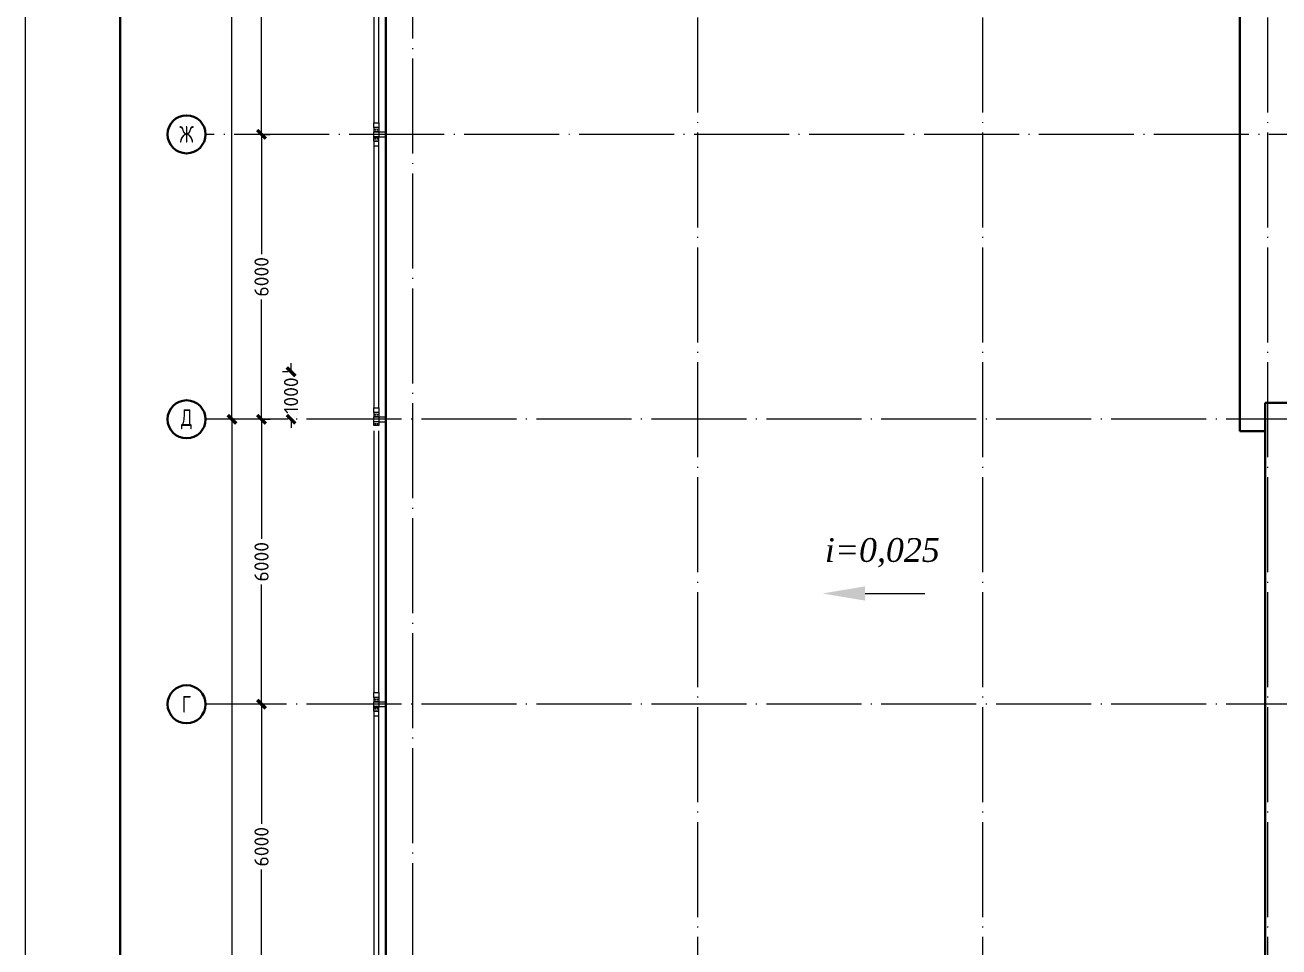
# Model space of a CAD drawing. Extents: x -965262 to 1142518, y -357520 to 71675.
# Drawn here: x -474562 to -448167, y -210462 to -191051 of the extents above; entities that cross this region are included whole.
import ezdxf

# ---------------------------------------------------------------- set-up
doc = ezdxf.new("R2010")
doc.units = 0
doc.header["$LTSCALE"] = 10
doc.linetypes.add('DOTE', pattern=[2.42, 2, -0.2, 0.02, -0.2])
doc.layers.get('0').update_dxf_attribs({"linetype": 'CONTINUOUS', "lineweight": 30})
doc.layers.get('Defpoints').update_dxf_attribs({"linetype": 'CONTINUOUS'})
doc.layers.add('DOTE', color=7, linetype='DOTE', lineweight=9)
doc.styles.add('GOST 2.304', font='isocpeur.ttf', dxfattribs={"width": 0.75, "height": 250})
doc.styles.get("Standard").update_dxf_attribs({"font": 'isocpeur.ttf', "height": 300})
doc.dimstyles.get("Standard").update_dxf_attribs({"dimscale": 100, "dimtxt": 300, "dimasz": 1.8, "dimexe": 1.8, "dimexo": 0.625, "dimgap": 0.9, "dimtad": 0, "dimdec": 0, "dimzin": 0, "dimdsep": 46, "dimtxsty": 'Standard', "dimblk": 'ARCHTICK', "dimcen": 0.9, "dimclrd": 256, "dimclre": 256, "dimclrt": 256, "dimadec": 0, "dimazin": 0, "dimtfac": 1, "dimtdec": 0, "dimtofl": 0, "dimtmove": 0, "dimatfit": 3, "dimfxl": 1, "dimtolj": 1, "dimtzin": 0, "dimlwd": 15, "dimlwe": 15, "dimarcsym": 0})

# ---------------------------------------------------------------- blocks, each defined once
blk = doc.blocks.new('_ArchTick')
at = {"color": 0, "linetype": 'ByBlock', "lineweight": 0, "const_width": 0.4}
blk.add_lwpolyline([(-0.5, -0.5), (0.5, 0.5)], dxfattribs=at)
blk = doc.blocks.new('*D230')
at = {"lineweight": 15, "transparency": 16777216}
for p, q in [((-469648, -205352), (-469765, -205352)), ((-469585, -205352), (-469585, -207872)), ((-469585, -211352), (-469585, -208832)), ((-469648, -211352), (-469765, -211352))]:
    blk.add_line(p, q, dxfattribs=at)
at = {"layer": 'Defpoints', "color": 0, "lineweight": 15, "transparency": 16777216}
for p in [(-469585, -205352), (-469585, -205352), (-469585, -211352, 1451)]:
    blk.add_point(p, dxfattribs=at)
at = {"lineweight": 15, "transparency": 16777216, "xscale": 180, "yscale": 180, "zscale": 180}
for p, rotation in [((-469585, -205352), 90), ((-469585, -211352), 270)]:
    blk.add_blockref('_ArchTick', p, dxfattribs=dict(at, rotation=rotation))
at = {"lineweight": 15, "transparency": 16777216, "insert": (-469585, -208352), "char_height": 300, "attachment_point": 5, "rotation": 90}
blk.add_mtext('\\A1;6000', dxfattribs=at)
blk = doc.blocks.new('*D231')
at = {"lineweight": 15, "transparency": 16777216}
for p, q in [((-469648, -199352), (-469765, -199352)), ((-469585, -199352), (-469585, -201872)), ((-469585, -205352), (-469585, -202832)), ((-469648, -205352), (-469765, -205352))]:
    blk.add_line(p, q, dxfattribs=at)
at = {"layer": 'Defpoints', "color": 0, "lineweight": 15, "transparency": 16777216}
for p in [(-469585, -199352), (-469585, -199352), (-469585, -205352, 1451)]:
    blk.add_point(p, dxfattribs=at)
at = {"lineweight": 15, "transparency": 16777216, "xscale": 180, "yscale": 180, "zscale": 180}
for p, rotation in [((-469585, -199352), 90), ((-469585, -205352), 270)]:
    blk.add_blockref('_ArchTick', p, dxfattribs=dict(at, rotation=rotation))
at = {"lineweight": 15, "transparency": 16777216, "insert": (-469585, -202352), "char_height": 300, "attachment_point": 5, "rotation": 90}
blk.add_mtext('\\A1;6000', dxfattribs=at)
blk = doc.blocks.new('*D232')
at = {"lineweight": 15, "transparency": 16777216}
for p, q in [((-468963, -198352), (-468963, -198172)), ((-469025, -198352), (-469143, -198352)), ((-469025, -199352), (-469143, -199352)), ((-468963, -199352), (-468963, -199532))]:
    blk.add_line(p, q, dxfattribs=at)
at = {"layer": 'Defpoints', "color": 0, "lineweight": 15, "transparency": 16777216}
for p in [(-468963, -198352), (-468963, -198352), (-468963, -199352, 1451)]:
    blk.add_point(p, dxfattribs=at)
at = {"lineweight": 15, "transparency": 16777216, "xscale": 180, "yscale": 180, "zscale": 180}
for p, rotation in [((-468963, -198352), 270), ((-468963, -199352), 90)]:
    blk.add_blockref('_ArchTick', p, dxfattribs=dict(at, rotation=rotation))
at = {"lineweight": 15, "transparency": 16777216, "insert": (-468963, -198852), "char_height": 300, "attachment_point": 5, "rotation": 90}
blk.add_mtext('\\A1;1000', dxfattribs=at)
blk = doc.blocks.new('*D233')
at = {"lineweight": 15, "transparency": 16777216}
for p, q in [((-469585, -193352), (-469585, -195872)), ((-469523, -193352), (-469405, -193352)), ((-469585, -199352), (-469585, -196832)), ((-469523, -199352), (-469405, -199352))]:
    blk.add_line(p, q, dxfattribs=at)
at = {"layer": 'Defpoints', "color": 0, "lineweight": 15, "transparency": 16777216}
for p in [(-469585, -193352), (-469585, -193352), (-469585, -199352, 1451)]:
    blk.add_point(p, dxfattribs=at)
at = {"lineweight": 15, "transparency": 16777216, "xscale": 180, "yscale": 180, "zscale": 180}
for p, rotation in [((-469585, -193352), 90), ((-469585, -199352), 270)]:
    blk.add_blockref('_ArchTick', p, dxfattribs=dict(at, rotation=rotation))
at = {"lineweight": 15, "transparency": 16777216, "insert": (-469585, -196352), "char_height": 300, "attachment_point": 5, "rotation": 90}
blk.add_mtext('\\A1;6000', dxfattribs=at)
blk = doc.blocks.new('*D234')
at = {"lineweight": 15, "transparency": 16777216}
for p, q in [((-470271, -199352), (-470388, -199352)), ((-470208, -199352), (-470208, -210752)), ((-470208, -223352), (-470208, -211952)), ((-470271, -223352), (-470388, -223352))]:
    blk.add_line(p, q, dxfattribs=at)
at = {"layer": 'Defpoints', "color": 0, "lineweight": 15, "transparency": 16777216}
for p in [(-470208, -199352), (-470208, -199352), (-470208, -223352)]:
    blk.add_point(p, dxfattribs=at)
at = {"lineweight": 15, "transparency": 16777216, "xscale": 180, "yscale": 180, "zscale": 180}
for p, rotation in [((-470208, -199352), 90), ((-470208, -223352), 270)]:
    blk.add_blockref('_ArchTick', p, dxfattribs=dict(at, rotation=rotation))
at = {"lineweight": 15, "transparency": 16777216, "insert": (-470208, -211352), "char_height": 300, "attachment_point": 5, "rotation": 90}
blk.add_mtext('\\A1;24000', dxfattribs=at)
blk = doc.blocks.new('*D235')
at = {"lineweight": 15, "transparency": 16777216}
for p, q in [((-469585, -187352), (-469585, -189872)), ((-469523, -187352), (-469405, -187352)), ((-469585, -193352), (-469585, -190832)), ((-469523, -193352), (-469405, -193352))]:
    blk.add_line(p, q, dxfattribs=at)
at = {"layer": 'Defpoints', "color": 0, "lineweight": 15, "transparency": 16777216}
for p in [(-469585, -187352), (-469585, -187352), (-469585, -193352, 1451)]:
    blk.add_point(p, dxfattribs=at)
at = {"lineweight": 15, "transparency": 16777216, "xscale": 180, "yscale": 180, "zscale": 180}
for p, rotation in [((-469585, -187352), 90), ((-469585, -193352), 270)]:
    blk.add_blockref('_ArchTick', p, dxfattribs=dict(at, rotation=rotation))
at = {"lineweight": 15, "transparency": 16777216, "insert": (-469585, -190352), "char_height": 300, "attachment_point": 5, "rotation": 90}
blk.add_mtext('\\A1;6000', dxfattribs=at)
blk = doc.blocks.new('*D241')
at = {"lineweight": 15, "transparency": 16777216}
for p, q in [((-470271, -162352), (-470388, -162352)), ((-470208, -162352), (-470208, -180267)), ((-470208, -199352), (-470208, -181437)), ((-469536, -199352), (-470388, -199352))]:
    blk.add_line(p, q, dxfattribs=at)
at = {"layer": 'Defpoints', "color": 0, "lineweight": 15, "transparency": 16777216}
for p in [(-470208, -162352), (-470208, -162352), (-469473, -199352)]:
    blk.add_point(p, dxfattribs=at)
at = {"lineweight": 15, "transparency": 16777216, "xscale": 180, "yscale": 180, "zscale": 180}
for p, rotation in [((-470208, -162352), 90), ((-470208, -199352), 270)]:
    blk.add_blockref('_ArchTick', p, dxfattribs=dict(at, rotation=rotation))
at = {"lineweight": 15, "transparency": 16777216, "insert": (-470208, -180852), "char_height": 300, "attachment_point": 5, "rotation": 90}
blk.add_mtext('\\A1;37000', dxfattribs=at)

msp = doc.modelspace()

# ---------------------------------------------------------------- linework, layer by layer
at = {"color": 86}
for p, q in [((-466966.4, -162767.1, -6162.4), (-466966.4, -234912.1, -6162.4)), ((-448992.4, -199602.1, -6192.4), (-448992.4, -175827.1, -6192.4)), ((-448457.4, -223702.1, -6192.4), (-448457.4, -199002.1, -6192.4)), ((-448457.4, -199002.1, -6192.4), (-412457.4, -199002.1, -6192.4)), ((-448992.4, -199602.1, -6192.4), (-448457.4, -199602.1, -6192.4))]:
    msp.add_line(p, q, dxfattribs=at)
at = {"lineweight": 15}
for p, q in [((-467217.4, -187597.1, -1234.4), (-467217.4, -193107.1, -1234.4)), ((-467117.4, -193107.1, -1234.4), (-467117.4, -187597.1, -1234.4)), ((-467217.4, -193207.1, -1234.4), (-467217.4, -193107.1, -1234.4)), ((-467217.4, -193107.1, -1234.4), (-467117.4, -193107.1, -1234.4)), ((-467217.4, -193207.1, -1234.4), (-467215.1, -193207.1, -1234.4)), ((-467217.4, -193207.1, -1234.4), (-467217.4, -193292.1, -1234.4)), ((-467215.1, -193207.1, -1234.4), (-467215.1, -193207.1, -1234.4)), ((-467215.1, -193207.1, -1234.4), (-467119.7, -193207.1, -1234.4)), ((-467119.7, -193207.1, -1234.4), (-467215.1, -193207.1, -1234.4)), ((-467196.6, -193207.1, -1234.4), (-467196.6, -193207.1, -1234.4)), ((-467187.4, -193207.1, -1234.4), (-467187.4, -193207.1, -1234.4)), ((-467117.4, -193207.1, -1234.4), (-467119.7, -193207.1, -1234.4)), ((-467119.7, -193207.1, -1234.4), (-467119.7, -193207.1, -1234.4)), ((-467117.4, -193107.1, -1234.4), (-467117.4, -193207.1, -1234.4)), ((-467117.4, -193207.1, -1234.4), (-467117.4, -193292.1, -1234.4)), ((-467217.4, -193292.1, -1234.4), (-467217.4, -193302.1, -1234.4)), ((-467217.4, -193292.1, -1234.4), (-467117.4, -193292.1, -1234.4)), ((-467217.4, -193402.1, -1234.4), (-467217.4, -193302.1, -1234.4)), ((-467217.4, -193302.1, -1234.4), (-467117.4, -193302.1, -1234.4)), ((-467117.4, -193402.1, -1234.4), (-467217.4, -193402.1, -1234.4)), ((-467217.4, -193412.1, -1234.4), (-467217.4, -193402.1, -1234.4)), ((-467217.4, -193412.1, -1234.4), (-467117.4, -193412.1, -1234.4)), ((-467217.4, -193497.1, -1234.4), (-467217.4, -193412.1, -1234.4)), ((-467196.6, -193251.1, -1234.4), (-467196.6, -193263.1, -1234.4)), ((-467196.6, -193453.1, -1234.4), (-467196.6, -193441.1, -1234.4)), ((-467187.4, -193265.8, -1234.4), (-467187.4, -193248.5, -1234.4)), ((-467187.4, -193248.5, -1234.4), (-467187.4, -193265.8, -1234.4)), ((-467187.4, -193438.5, -1234.4), (-467187.4, -193455.8, -1234.4)), ((-467187.4, -193455.8, -1234.4), (-467187.4, -193438.5, -1234.4)), ((-467117.4, -193302.1, -1234.4), (-467117.4, -193292.1, -1234.4)), ((-467117.4, -193302.1, -1234.4), (-466967.4, -193302.1, -1234.4)), ((-467117.4, -193302.1, -1234.4), (-467117.4, -193402.1, -1234.4)), ((-467117.4, -193402.1, -1234.4), (-466967.4, -193402.1, -1234.4)), ((-467117.4, -193402.1, -1234.4), (-467117.4, -193412.1, -1234.4)), ((-467117.4, -193497.1, -1234.4), (-467117.4, -193412.1, -1234.4)), ((-467217.4, -193497.1, -1234.4), (-467215.1, -193497.1, -1234.4)), ((-467217.4, -193497.1, -1234.4), (-467217.4, -193597.1, -1234.4)), ((-467217.4, -193597.1, -1234.4), (-467217.4, -199107.1, -1234.4)), ((-467217.4, -193597.1, -1234.4), (-467117.4, -193597.1, -1234.4)), ((-467119.7, -193497.1, -1234.4), (-467215.1, -193497.1, -1234.4)), ((-467215.1, -193497.1, -1234.4), (-467215.1, -193497.2, -1234.4)), ((-467215.1, -193497.2, -1234.4), (-467119.7, -193497.2, -1234.4)), ((-467196.6, -193497.1, -1234.4), (-467196.6, -193497.2, -1234.4)), ((-467187.4, -193497.1, -1234.4), (-467187.4, -193497.2, -1234.4)), ((-467117.4, -193497.1, -1234.4), (-467119.7, -193497.1, -1234.4)), ((-467119.7, -193497.1, -1234.4), (-467119.7, -193497.2, -1234.4)), ((-467117.4, -193597.1, -1234.4), (-467117.4, -193497.1, -1234.4)), ((-467117.4, -199107.1, -1234.4), (-467117.4, -193597.1, -1234.4)), ((-467217.4, -199207.1, -1234.4), (-467217.4, -199107.1, -1234.4)), ((-467217.4, -199107.1, -1234.4), (-467117.4, -199107.1, -1234.4)), ((-467217.4, -199207.1, -1234.4), (-467215.1, -199207.1, -1234.4)), ((-467217.4, -199207.1, -1234.4), (-467217.4, -199292.1, -1234.4)), ((-467215.1, -199207.1, -1234.4), (-467215.1, -199207.1, -1234.4)), ((-467215.1, -199207.1, -1234.4), (-467119.7, -199207.1, -1234.4)), ((-467119.7, -199207.1, -1234.4), (-467215.1, -199207.1, -1234.4)), ((-467196.6, -199207.1, -1234.4), (-467196.6, -199207.1, -1234.4)), ((-467196.6, -199251.1, -1234.4), (-467196.6, -199263.1, -1234.4)), ((-467187.4, -199207.1, -1234.4), (-467187.4, -199207.1, -1234.4)), ((-467187.4, -199265.8, -1234.4), (-467187.4, -199248.5, -1234.4)), ((-467187.4, -199248.5, -1234.4), (-467187.4, -199265.8, -1234.4)), ((-467117.4, -199207.1, -1234.4), (-467119.7, -199207.1, -1234.4)), ((-467119.7, -199207.1, -1234.4), (-467119.7, -199207.1, -1234.4)), ((-467117.4, -199107.1, -1234.4), (-467117.4, -199207.1, -1234.4)), ((-467117.4, -199207.1, -1234.4), (-467117.4, -199292.1, -1234.4)), ((-467217.4, -199292.1, -1234.4), (-467217.4, -199302.1, -1234.4)), ((-467217.4, -199292.1, -1234.4), (-467117.4, -199292.1, -1234.4)), ((-467217.4, -199402.1, -1234.4), (-467217.4, -199302.1, -1234.4)), ((-467217.4, -199302.1, -1234.4), (-467117.4, -199302.1, -1234.4)), ((-467117.4, -199402.1, -1234.4), (-467217.4, -199402.1, -1234.4)), ((-467217.4, -199482.1, -1234.4), (-467217.4, -199402.1, -1234.4)), ((-467117.4, -199482.1, -1234.4), (-467217.4, -199482.1, -1234.4)), ((-467187.4, -199438.5, -1234.4), (-467187.4, -199455.8, -1234.4)), ((-467117.4, -199302.1, -1234.4), (-467117.4, -199292.1, -1234.4)), ((-467117.4, -199302.1, -1234.4), (-466966.4, -199302.1, -1234.4)), ((-467117.4, -199302.1, -1234.4), (-467117.4, -199402.1, -1234.4)), ((-467117.4, -199402.1, -1234.4), (-466966.4, -199402.1, -1234.4)), ((-467117.4, -199402.1, -1234.4), (-467117.4, -199482.1, -1234.4)), ((-467217.4, -199597.1, -1234.4), (-467217.4, -205107.1, -1234.4)), ((-467117.4, -205107.1, -1234.4), (-467117.4, -199597.1, -1234.4)), ((-467217.4, -205207.1, -1234.4), (-467217.4, -205107.1, -1234.4)), ((-467217.4, -205107.1, -1234.4), (-467117.4, -205107.1, -1234.4)), ((-467217.4, -205207.1, -1234.4), (-467215.1, -205207.1, -1234.4)), ((-467217.4, -205207.1, -1234.4), (-467217.4, -205292.1, -1234.4)), ((-467217.4, -205292.1, -1234.4), (-467217.4, -205302.1, -1234.4)), ((-467217.4, -205292.1, -1234.4), (-467117.4, -205292.1, -1234.4)), ((-467217.4, -205402.1, -1234.4), (-467217.4, -205302.1, -1234.4)), ((-467217.4, -205302.1, -1234.4), (-467117.4, -205302.1, -1234.4)), ((-467215.1, -205207.1, -1234.4), (-467215.1, -205207.1, -1234.4)), ((-467215.1, -205207.1, -1234.4), (-467119.7, -205207.1, -1234.4)), ((-467119.7, -205207.1, -1234.4), (-467215.1, -205207.1, -1234.4)), ((-467196.6, -205207.1, -1234.4), (-467196.6, -205207.1, -1234.4)), ((-467196.6, -205251.1, -1234.4), (-467196.6, -205263.1, -1234.4)), ((-467187.4, -205207.1, -1234.4), (-467187.4, -205207.1, -1234.4)), ((-467187.4, -205265.8, -1234.4), (-467187.4, -205248.5, -1234.4)), ((-467187.4, -205248.5, -1234.4), (-467187.4, -205265.8, -1234.4)), ((-467117.4, -205207.1, -1234.4), (-467119.7, -205207.1, -1234.4)), ((-467119.7, -205207.1, -1234.4), (-467119.7, -205207.1, -1234.4)), ((-467117.4, -205107.1, -1234.4), (-467117.4, -205207.1, -1234.4)), ((-467117.4, -205207.1, -1234.4), (-467117.4, -205292.1, -1234.4)), ((-467117.4, -205302.1, -1234.4), (-467117.4, -205292.1, -1234.4)), ((-467117.4, -205302.1, -1234.4), (-466967.4, -205302.1, -1234.4)), ((-467117.4, -205302.1, -1234.4), (-467117.4, -205402.1, -1234.4)), ((-467117.4, -205402.1, -1234.4), (-467217.4, -205402.1, -1234.4)), ((-467217.4, -205412.1, -1234.4), (-467217.4, -205402.1, -1234.4)), ((-467217.4, -205412.1, -1234.4), (-467117.4, -205412.1, -1234.4)), ((-467217.4, -205497.1, -1234.4), (-467217.4, -205412.1, -1234.4)), ((-467217.4, -205497.1, -1234.4), (-467215.1, -205497.1, -1234.4)), ((-467217.4, -205497.1, -1234.4), (-467217.4, -205597.1, -1234.4)), ((-467217.4, -205597.1, -1234.4), (-467117.4, -205597.1, -1234.4)), ((-467217.4, -205597.1, -1234.4), (-467217.4, -211107.1, -1234.4)), ((-467119.7, -205497.1, -1234.4), (-467215.1, -205497.1, -1234.4)), ((-467215.1, -205497.1, -1234.4), (-467215.1, -205497.2, -1234.4)), ((-467215.1, -205497.2, -1234.4), (-467119.7, -205497.2, -1234.4)), ((-467196.6, -205453.1, -1234.4), (-467196.6, -205441.1, -1234.4)), ((-467196.6, -205497.1, -1234.4), (-467196.6, -205497.2, -1234.4)), ((-467187.4, -205438.5, -1234.4), (-467187.4, -205455.8, -1234.4)), ((-467187.4, -205455.8, -1234.4), (-467187.4, -205438.5, -1234.4)), ((-467187.4, -205497.1, -1234.4), (-467187.4, -205497.2, -1234.4)), ((-467117.4, -205497.1, -1234.4), (-467119.7, -205497.1, -1234.4)), ((-467119.7, -205497.1, -1234.4), (-467119.7, -205497.2, -1234.4)), ((-467117.4, -205402.1, -1234.4), (-466967.4, -205402.1, -1234.4)), ((-467117.4, -205402.1, -1234.4), (-467117.4, -205412.1, -1234.4)), ((-467117.4, -205497.1, -1234.4), (-467117.4, -205412.1, -1234.4)), ((-467117.4, -205597.1, -1234.4), (-467117.4, -205497.1, -1234.4)), ((-467117.4, -211107.1, -1234.4), (-467117.4, -205597.1, -1234.4))]:
    msp.add_line(p, q, dxfattribs=at)
at = {"lineweight": 15, "ltscale": 100}
msp.add_line((-456877.5, -203019.7, -6162.4), (-455623.7, -203019.7, -6162.4), dxfattribs=at)
at = {"lineweight": 15, "elevation": -3259.8}
msp.add_lwpolyline([(-355662.4, -240087.8), (-355662.4, -155987.8), (-474562.4, -155987.8), (-474562.4, -240087.8)], close=True, dxfattribs=at)
at = {"elevation": -3259.8}
msp.add_lwpolyline([(-356162.4, -239587.8), (-356162.4, -156487.8), (-472562.4, -156487.8), (-472562.4, -239587.8)], close=True, dxfattribs=at)
at = {"lineweight": 15}
for centre in [(-467189.9, -193257.1, -1234.4), (-467189.9, -193447.1, -1234.4), (-467144.9, -193257.1, -1234.4), (-467144.9, -193447.1, -1234.4), (-467189.9, -199257.1, -1234.4), (-467144.9, -199257.1, -1234.4), (-467189.9, -199447.1, -1234.4), (-467144.9, -199447.1, -1234.4), (-467189.9, -205257.1, -1234.4), (-467144.9, -205257.1, -1234.4), (-467189.9, -205447.1, -1234.4), (-467144.9, -205447.1, -1234.4)]:
    msp.add_circle(centre, 9, dxfattribs=at)
at = {"lineweight": 15, "ltscale": 100}
msp.add_solid([(-456877.5, -202869.7, -6162.4), (-456877.5, -203169.7, -6162.4), (-457777.5, -203019.7, -6162.4)], dxfattribs=at)
at = {"layer": 'DOTE', "ltscale": 100, "extrusion": (0, -1, 0)}
for p, q in [((-460407.4, -161852.1, -7613.7), (-460407.4, -237887.4, -7613.7)), ((-454407.4, -161852.1, -7613.7), (-454407.4, -237887.4, -7613.7)), ((-448407.4, -161852.1, -7613.7), (-448407.4, -237887.4, -7613.7)), ((-466407.4, -162715.3, -7613.7), (-466407.4, -237887.4, -7613.7))]:
    msp.add_line(p, q, dxfattribs=at)
at = {"layer": 'DOTE', "ltscale": 100}
for p, q in [((-471562.7, -193352.1, -7613.7), (-471569.3, -193352.1, -7613.7)), ((-412498.5, -193352.1, -7613.7), (-470762.7, -193352.1, -7613.7)), ((-398877.4, -199352.1, -7613.7), (-470762.7, -199352.1, -7613.7)), ((-398877.4, -205352.1, -7613.7), (-470762.7, -205352.1, -7613.7))]:
    msp.add_line(p, q, dxfattribs=at)
at = {"layer": 'DOTE', "linetype": 'Continuous', "lineweight": 30}
for centre in [(-471162.7, -193352.1, -7613.7), (-471162.7, -199352.1, -7613.7), (-471162.7, -205352.1, -7613.7)]:
    msp.add_circle(centre, 400, dxfattribs=at)

# ---------------------------------------------------------------- texts
at = {"lineweight": 15, "ltscale": 25, "insert": (-456516.6, -202162.6, -6162.4), "char_height": 500, "width": 1657.472, "attachment_point": 5}
msp.add_mtext('{\\fTimes New Roman|b0|i1|c204|p18;i=0,025}', dxfattribs=at)
at = {"layer": 'DOTE', "linetype": 'Continuous', "lineweight": 30, "ltscale": 100, "char_height": 350, "width": 800, "attachment_point": 5, "style": 'GOST 2.304'}
for s, insert in [('Ж', (-471162.7, -193352.1, -7613.7)), ('Д', (-471162.7, -199352.1, -7613.7)), ('Г', (-471162.7, -205352.1, -7613.7))]:
    msp.add_mtext(s, dxfattribs=dict(at, insert=insert))

# ---------------------------------------------------------------- dimensions: what is measured, and where the dimension line sits
at = {"lineweight": 15}
for base, p1, p2, picture, middle in [((-470208.2, -162352.1, -6162.4), (-469473.2, -199352.1, -6162.4), (-470208.2, -162352.1, -6162.4), '*D241', (-470208.2, -180852.1, -6162.4)), ((-469585.4, -187352.1, -7613.7), (-469585.4, -193352.1, -6162.4), (-469585.4, -187352.1, -7613.7), '*D235', (-469585.4, -190352.1, -7613.7)), ((-469585.4, -193352.1, -7613.7), (-469585.4, -199352.1, -6162.4), (-469585.4, -193352.1, -7613.7), '*D233', (-469585.4, -196352.1, -7613.7)), ((-468962.7, -198352.1, -7613.7), (-468962.7, -199352.1, -6162.4), (-468962.7, -198352.1, -7613.7), '*D232', (-468962.7, -198852.1, -7613.7)), ((-470208.2, -199352.1, -6162.4), (-470208.2, -223352.1, -6162.4), (-470208.2, -199352.1, -6162.4), '*D234', (-470208.2, -211352.1, -6162.4)), ((-469585.4, -199352.1, -7613.7), (-469585.4, -205352.1, -6162.4), (-469585.4, -199352.1, -7613.7), '*D231', (-469585.4, -202352.1, -7613.7)), ((-469585.4, -205352.1, -7613.7), (-469585.4, -211352.1, -6162.4), (-469585.4, -205352.1, -7613.7), '*D230', (-469585.4, -208352.1, -7613.7))]:
    dim = msp.add_linear_dim(base=base, p1=p1, p2=p2, angle=90, dimstyle='Standard', dxfattribs=at)
    dim.commit()
    dim.dimension.update_dxf_attribs({"geometry": picture, "text_midpoint": middle})

doc.saveas('drawing.dxf')
